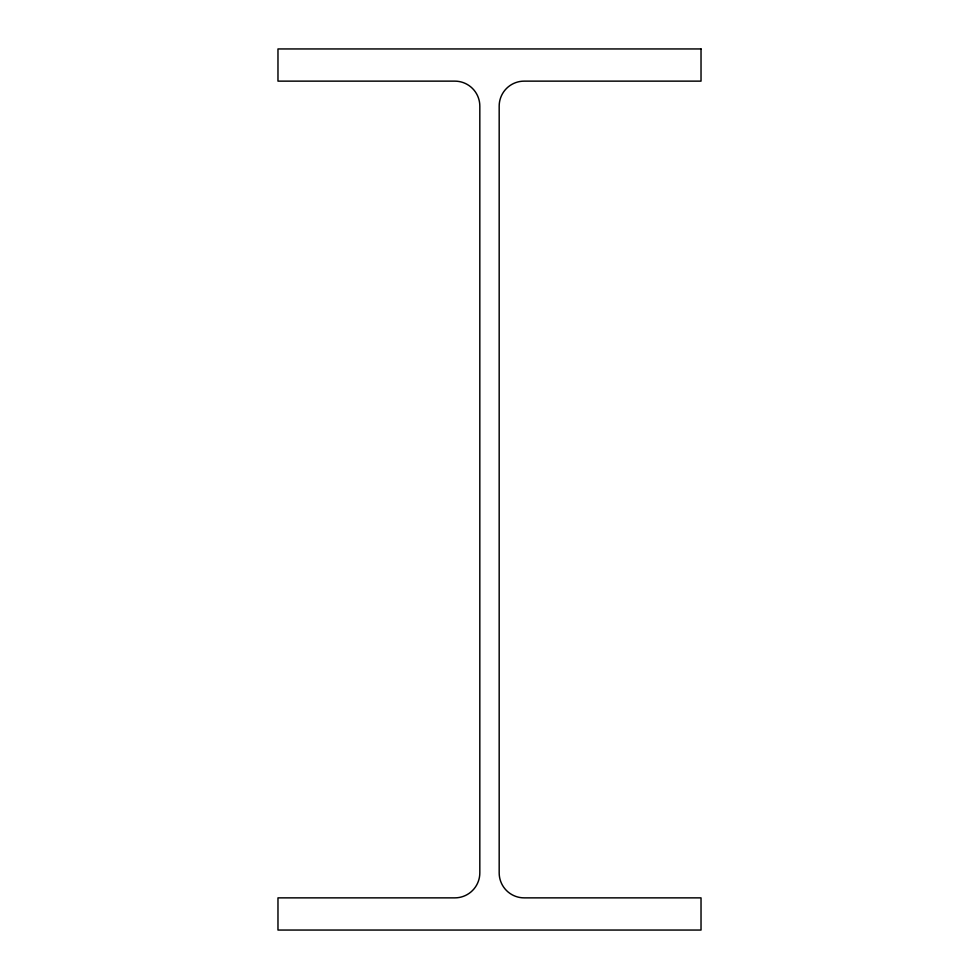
<?xml version="1.0" encoding="UTF-8"?>
<svg xmlns="http://www.w3.org/2000/svg" width="979" height="979" viewBox="0 0 979 979"><rect width="100%" height="100%" fill="white"/><g stroke="black" fill="none" stroke-linecap="round" stroke-linejoin="round"><path stroke-width="1.47" d="M701.025 48.95L277.975 48.95L277.975 81.135L454.819 81.135A25.001 25.001 0 0 1 479.82 106.124L479.82 872.876A25.001 25.001 0 0 1 454.819 897.865L277.975 897.865L277.975 930.05L701.025 930.05L701.025 897.865L524.181 897.865A25.001 25.001 0 0 1 499.18 872.876L499.18 106.124A25.001 25.001 0 0 1 524.181 81.135L701.025 81.135L701.025 48.95"/></g></svg>
